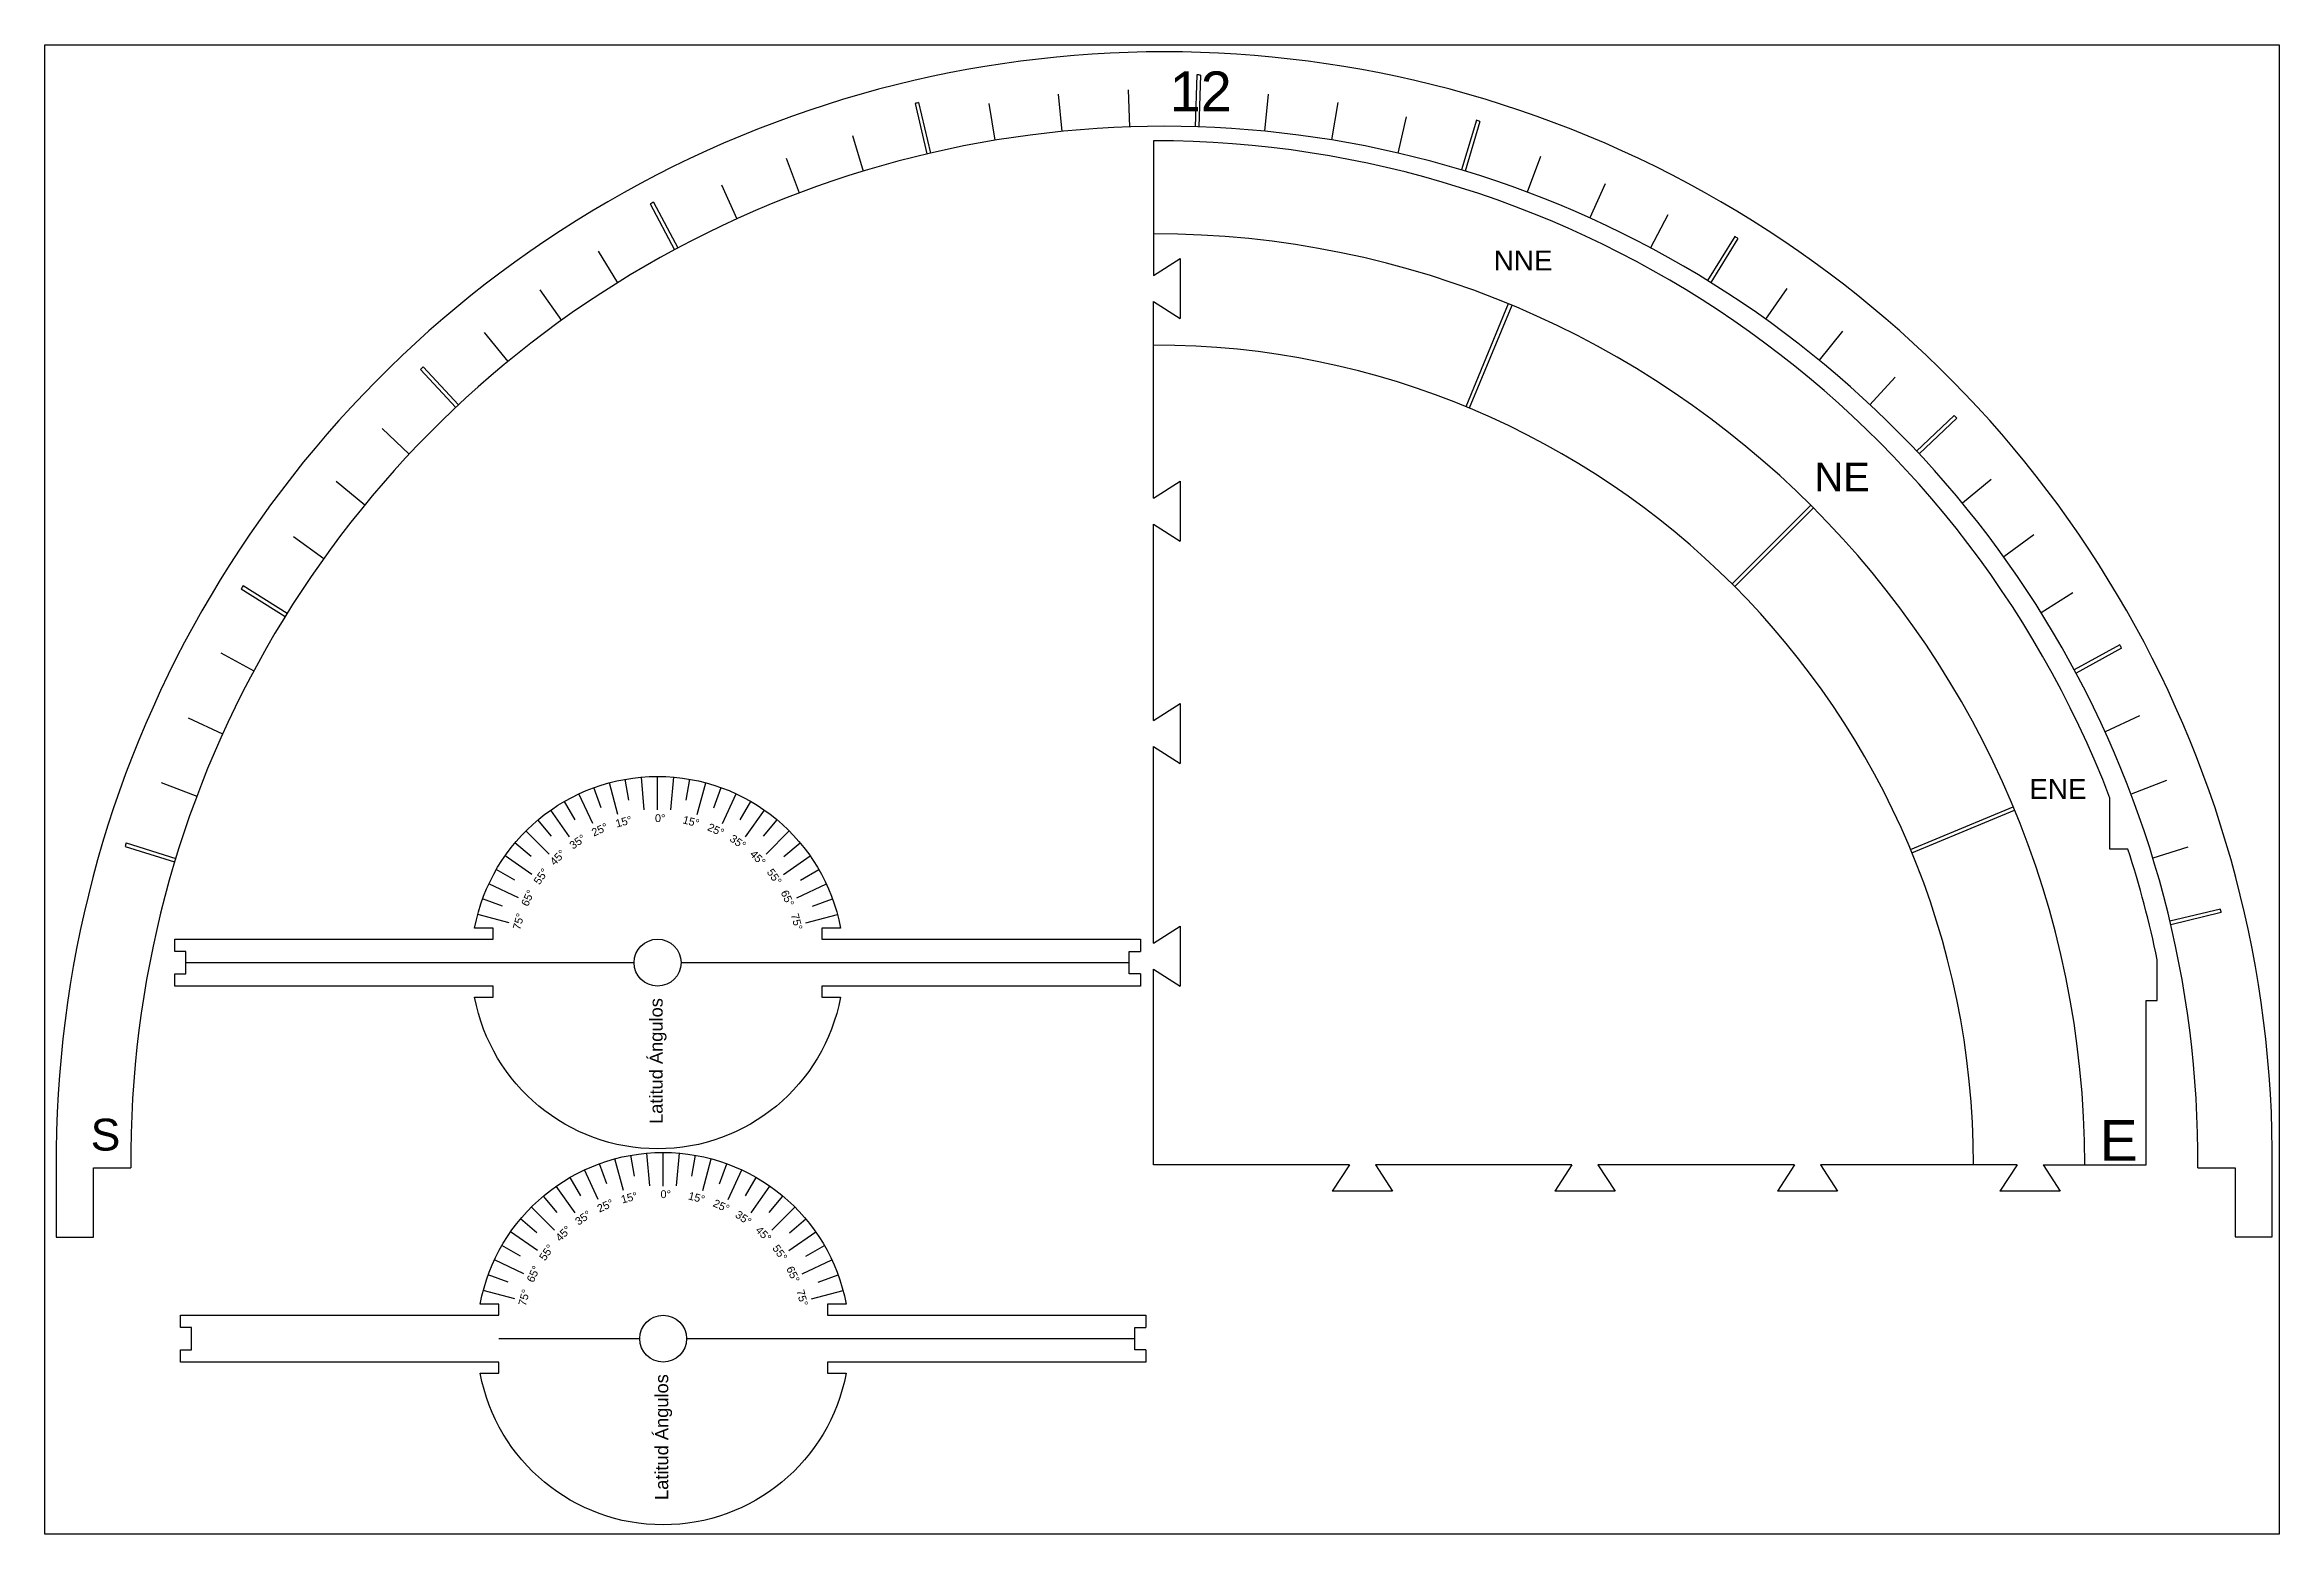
# Model space of a CAD drawing. Header units: millimetres. Extents: x 2872.2 to 2875.63, y 1653.06 to 1656.55.
# Drawn here: x 2872.201 to 2872.801, y 1654.541 to 1654.941 of the extents above; entities that cross this region are included whole.
import ezdxf

# ---------------------------------------------------------------- set-up
doc = ezdxf.new("R2010")
doc.units = ezdxf.units.MM
doc.header["$LTSCALE"] = 0.001
doc.styles.get("Standard").update_dxf_attribs({"font": 'arial.ttf'})

msp = doc.modelspace()

# ---------------------------------------------------------------- linework, layer by layer
at = {"color": 1}
for p, q in [((2872.20447, 1654.63977), (2872.20447, 1654.62122)), ((2872.21447, 1654.62122), (2872.21447, 1654.63984)), ((2872.21447, 1654.63984), (2872.22447, 1654.63984)), ((2872.77947, 1654.63984), (2872.78947, 1654.63984)), ((2872.78947, 1654.63984), (2872.78947, 1654.6213)), ((2872.79947, 1654.6213), (2872.79947, 1654.6399)), ((2872.20447, 1654.62122), (2872.21447, 1654.62122)), ((2872.78947, 1654.6213), (2872.79947, 1654.6213))]:
    msp.add_line(p, q, dxfattribs=at)
msp.add_lwpolyline([(2872.20135, 1654.54145), (2872.20135, 1654.94145), (2872.80135, 1654.94145), (2872.80135, 1654.54145), (2872.20135, 1654.54145)])
at = {"color": 5}
for points in [[(2872.5107, 1654.93333), (2872.51026, 1654.9194)], [(2872.5117, 1654.9333), (2872.51126, 1654.91937)], [(2872.4735, 1654.92813), (2872.47448, 1654.91816)], [(2872.49226, 1654.92937), (2872.4926, 1654.91937)], [(2872.52984, 1654.92818), (2872.52888, 1654.91822)], [(2872.43503, 1654.92567), (2872.43819, 1654.9121)], [(2872.43601, 1654.9259), (2872.43916, 1654.91233)], [(2872.45485, 1654.92565), (2872.45648, 1654.91578)], [(2872.54853, 1654.92595), (2872.54689, 1654.91587)], [(2872.56694, 1654.9221), (2872.5647, 1654.91235)], [(2872.58576, 1654.92115), (2872.58176, 1654.90781)], [(2872.58672, 1654.92086), (2872.58272, 1654.90752)], [(2872.41825, 1654.91708), (2872.42114, 1654.9075)], [(2872.40044, 1654.91102), (2872.40395, 1654.90164)], [(2872.60301, 1654.91142), (2872.59944, 1654.90185)], [(2872.38307, 1654.9038), (2872.38718, 1654.89468)], [(2872.62032, 1654.90405), (2872.61623, 1654.89492)], [(2872.36393, 1654.8987), (2872.37046, 1654.88639)], [(2872.36481, 1654.89917), (2872.37135, 1654.88686)], [(2872.6372, 1654.89575), (2872.63252, 1654.8869)], [(2872.34993, 1654.88605), (2872.35519, 1654.87754)], [(2872.65512, 1654.88997), (2872.64783, 1654.8781)], [(2872.65597, 1654.88944), (2872.64868, 1654.87758)], [(2872.3343, 1654.87559), (2872.3401, 1654.86743)], [(2872.66914, 1654.87594), (2872.66336, 1654.86777)], [(2872.59432, 1654.87183), (2872.58289, 1654.84422)], [(2872.59525, 1654.87145), (2872.58381, 1654.84384)], [(2872.31939, 1654.86413), (2872.32571, 1654.85637)], [(2872.68408, 1654.86451), (2872.67778, 1654.85673)], [(2872.30223, 1654.85425), (2872.31171, 1654.84404)], [(2872.30296, 1654.85494), (2872.31244, 1654.84473)], [(2872.69823, 1654.85213), (2872.69144, 1654.84478)], [(2872.29198, 1654.83841), (2872.29925, 1654.83154)], [(2872.71405, 1654.84192), (2872.70394, 1654.83232)], [(2872.71473, 1654.84119), (2872.70463, 1654.8316)], [(2872.27959, 1654.82427), (2872.2873, 1654.81788)], [(2872.72396, 1654.82473), (2872.71627, 1654.81833)], [(2872.65441, 1654.79667), (2872.67554, 1654.8178)], [(2872.65512, 1654.79596), (2872.67624, 1654.81709)], [(2872.26816, 1654.80935), (2872.27626, 1654.80347)], [(2872.73543, 1654.80983), (2872.72734, 1654.80394)], [(2872.25414, 1654.79538), (2872.26592, 1654.78795)], [(2872.25467, 1654.79623), (2872.26646, 1654.7888)], [(2872.74589, 1654.79422), (2872.73744, 1654.78887)], [(2872.24868, 1654.77813), (2872.25749, 1654.77333)], [(2872.75852, 1654.78028), (2872.74629, 1654.77361)], [(2872.759, 1654.7794), (2872.74677, 1654.77273)], [(2872.23985, 1654.76066), (2872.24912, 1654.75639)], [(2872.76384, 1654.7612), (2872.75458, 1654.75691)], [(2872.23266, 1654.74329), (2872.24219, 1654.73963)], [(2872.34849, 1654.73233), (2872.34478, 1654.74028)], [(2872.35077, 1654.73657), (2872.34881, 1654.74195)], [(2872.35524, 1654.73478), (2872.35297, 1654.74326)], [(2872.35822, 1654.73857), (2872.35723, 1654.74421)], [(2872.36232, 1654.73603), (2872.36155, 1654.74477)], [(2872.36591, 1654.73596), (2872.36591, 1654.74496)], [(2872.3695, 1654.73603), (2872.37027, 1654.74477)], [(2872.3736, 1654.73857), (2872.37459, 1654.74421)], [(2872.37658, 1654.73478), (2872.37885, 1654.74326)], [(2872.38105, 1654.73657), (2872.38301, 1654.74195)], [(2872.38333, 1654.73233), (2872.38704, 1654.74028)], [(2872.77106, 1654.74385), (2872.76154, 1654.74017)], [(2872.34227, 1654.72873), (2872.33723, 1654.73592)], [(2872.34377, 1654.73331), (2872.34091, 1654.73827)], [(2872.38805, 1654.73331), (2872.39091, 1654.73827)], [(2872.38956, 1654.72873), (2872.39459, 1654.73592)], [(2872.70229, 1654.72537), (2872.72989, 1654.7368)], [(2872.70267, 1654.72444), (2872.73028, 1654.73588)], [(2872.33676, 1654.72411), (2872.33056, 1654.73032)], [(2872.33745, 1654.72888), (2872.33377, 1654.73327)], [(2872.39437, 1654.72888), (2872.39805, 1654.73327)], [(2872.39506, 1654.72411), (2872.40127, 1654.73032)], [(2872.22293, 1654.72614), (2872.23623, 1654.72201)], [(2872.22322, 1654.7271), (2872.23653, 1654.72296)], [(2872.33214, 1654.71861), (2872.32495, 1654.72364)], [(2872.33199, 1654.72343), (2872.32761, 1654.7271)], [(2872.39968, 1654.71861), (2872.40687, 1654.72364)], [(2872.39983, 1654.72343), (2872.40421, 1654.7271)], [(2872.77678, 1654.72598), (2872.76739, 1654.72303)], [(2872.32855, 1654.71239), (2872.3206, 1654.7161)], [(2872.32757, 1654.7171), (2872.32261, 1654.71996)], [(2872.40327, 1654.71239), (2872.41123, 1654.7161)], [(2872.40426, 1654.7171), (2872.40921, 1654.71996)], [(2872.3243, 1654.71011), (2872.31893, 1654.71207)], [(2872.40752, 1654.71011), (2872.4129, 1654.71207)], [(2872.32609, 1654.70563), (2872.31761, 1654.70791)], [(2872.40573, 1654.70563), (2872.41421, 1654.70791)], [(2872.78552, 1654.70935), (2872.77198, 1654.70606)], [(2872.78575, 1654.70838), (2872.77222, 1654.70509)], [(2872.23928, 1654.69496), (2872.35961, 1654.69496)], [(2872.37221, 1654.69496), (2872.49255, 1654.69496)], [(2872.34998, 1654.63135), (2872.34627, 1654.6393)], [(2872.35226, 1654.63559), (2872.3503, 1654.64097)], [(2872.35673, 1654.6338), (2872.35446, 1654.64228)], [(2872.35971, 1654.63759), (2872.35872, 1654.64323)], [(2872.36381, 1654.63505), (2872.36304, 1654.6438)], [(2872.3674, 1654.63498), (2872.3674, 1654.64399)], [(2872.371, 1654.63505), (2872.37176, 1654.6438)], [(2872.37509, 1654.63759), (2872.37609, 1654.64323)], [(2872.37807, 1654.6338), (2872.38034, 1654.64228)], [(2872.38255, 1654.63559), (2872.3845, 1654.64097)], [(2872.38482, 1654.63135), (2872.38853, 1654.6393)], [(2872.33894, 1654.6279), (2872.33526, 1654.63229)], [(2872.34376, 1654.62775), (2872.33872, 1654.63494)], [(2872.34526, 1654.63233), (2872.3424, 1654.63729)], [(2872.38954, 1654.63233), (2872.3924, 1654.63729)], [(2872.39105, 1654.62775), (2872.39608, 1654.63494)], [(2872.39586, 1654.6279), (2872.39954, 1654.63229)], [(2872.33349, 1654.62245), (2872.3291, 1654.62613)], [(2872.33825, 1654.62313), (2872.33205, 1654.62934)], [(2872.39655, 1654.62313), (2872.40276, 1654.62934)], [(2872.40132, 1654.62245), (2872.4057, 1654.62613)], [(2872.33364, 1654.61763), (2872.32645, 1654.62266)], [(2872.40117, 1654.61763), (2872.40836, 1654.62266)], [(2872.33004, 1654.61141), (2872.32209, 1654.61512)], [(2872.32906, 1654.61612), (2872.3241, 1654.61899)], [(2872.40476, 1654.61141), (2872.41272, 1654.61512)], [(2872.40575, 1654.61612), (2872.4107, 1654.61899)], [(2872.3258, 1654.60913), (2872.32042, 1654.61109)], [(2872.40901, 1654.60913), (2872.41439, 1654.61109)], [(2872.32758, 1654.60466), (2872.31911, 1654.60693)], [(2872.40722, 1654.60466), (2872.4157, 1654.60693)], [(2872.32328, 1654.59399), (2872.3611, 1654.59399)], [(2872.3737, 1654.59399), (2872.49404, 1654.59399)]]:
    msp.add_lwpolyline(points, dxfattribs=at)
at = {"color": 1}
for points in [[(2872.49911, 1654.91567), (2872.49911, 1654.87948)], [(2872.49911, 1654.87948), (2872.50619, 1654.88405)], [(2872.50619, 1654.88405), (2872.50619, 1654.86791)], [(2872.49911, 1654.81972), (2872.49911, 1654.87248), (2872.50619, 1654.86791)], [(2872.49911, 1654.81972), (2872.50619, 1654.82429)], [(2872.50619, 1654.82429), (2872.50619, 1654.80815)], [(2872.49911, 1654.75996), (2872.49911, 1654.81272), (2872.50619, 1654.80815)], [(2872.49911, 1654.75996), (2872.50619, 1654.76453)], [(2872.50619, 1654.76453), (2872.50619, 1654.74839)], [(2872.49911, 1654.7002), (2872.49911, 1654.75296), (2872.50619, 1654.74839)], [(2872.49911, 1654.7002), (2872.50619, 1654.70477)], [(2872.50619, 1654.70477), (2872.50619, 1654.68863)], [(2872.23628, 1654.69196), (2872.23928, 1654.69196), (2872.23928, 1654.69796), (2872.23628, 1654.69796)], [(2872.49555, 1654.69196), (2872.49255, 1654.69196), (2872.49255, 1654.69796), (2872.49555, 1654.69796)], [(2872.55165, 1654.64067), (2872.49911, 1654.64067), (2872.49911, 1654.6932), (2872.50619, 1654.68863)], [(2872.55165, 1654.64067), (2872.54708, 1654.6336)], [(2872.61141, 1654.64067), (2872.55865, 1654.64067), (2872.56322, 1654.6336)], [(2872.61141, 1654.64067), (2872.60684, 1654.6336)], [(2872.67117, 1654.64067), (2872.61841, 1654.64067), (2872.62298, 1654.6336)], [(2872.67117, 1654.64067), (2872.6666, 1654.6336)], [(2872.73092, 1654.64067), (2872.67817, 1654.64067), (2872.68274, 1654.6336)], [(2872.73092, 1654.64067), (2872.72635, 1654.6336)], [(2872.73792, 1654.64067), (2872.7425, 1654.6336)], [(2872.73792, 1654.64067), (2872.76556, 1654.64067)], [(2872.56322, 1654.6336), (2872.54708, 1654.6336)], [(2872.62298, 1654.6336), (2872.60684, 1654.6336)], [(2872.68274, 1654.6336), (2872.6666, 1654.6336)], [(2872.7425, 1654.6336), (2872.72635, 1654.6336)], [(2872.23777, 1654.59099), (2872.24077, 1654.59099), (2872.24077, 1654.59699), (2872.23777, 1654.59699)], [(2872.49704, 1654.59099), (2872.49404, 1654.59099), (2872.49404, 1654.59699), (2872.49704, 1654.59699)]]:
    msp.add_lwpolyline(points, dxfattribs=at)
for points in [[(2872.76556, 1654.64067), (2872.76556, 1654.68482), (2872.76856, 1654.68482), (2872.76856, 1654.69567, 0.028002), (2872.76072, 1654.72543), (2872.75588, 1654.72543), (2872.75588, 1654.73915, 0.310584), (2872.49911, 1654.91567, 0.310584)], [(2872.23628, 1654.69796), (2872.23628, 1654.70126), (2872.32178, 1654.70126), (2872.32178, 1654.70426), (2872.31678, 1654.70426, -0.828457), (2872.41504, 1654.70426), (2872.41004, 1654.70426), (2872.41004, 1654.70126), (2872.49555, 1654.70126), (2872.49555, 1654.69796)], [(2872.49555, 1654.69196), (2872.49555, 1654.68866), (2872.41004, 1654.68866), (2872.41004, 1654.68566), (2872.41504, 1654.68566, -0.828457), (2872.31678, 1654.68566), (2872.32178, 1654.68566), (2872.32178, 1654.68866), (2872.23628, 1654.68866), (2872.23628, 1654.69196)], [(2872.23777, 1654.59699), (2872.23777, 1654.60029), (2872.32328, 1654.60029), (2872.32328, 1654.60329), (2872.31828, 1654.60329, -0.828457), (2872.41653, 1654.60329), (2872.41153, 1654.60329), (2872.41153, 1654.60029), (2872.49704, 1654.60029), (2872.49704, 1654.59699)], [(2872.49704, 1654.59099), (2872.49704, 1654.58769), (2872.41153, 1654.58769), (2872.41153, 1654.58469), (2872.41653, 1654.58469, -0.828457), (2872.31828, 1654.58469), (2872.32328, 1654.58469), (2872.32328, 1654.58769), (2872.23777, 1654.58769), (2872.23777, 1654.59099)]]:
    msp.add_lwpolyline(points, format="xyb", dxfattribs=at)
for centre in [(2872.36591, 1654.69496), (2872.3674, 1654.59399)]:
    msp.add_circle(centre, 0.0063, dxfattribs=at)
for radius, start, end in [(0.29751, 359.56589, 180.43411), (0.27751, 359.55025, 180.44975)]:
    msp.add_arc((2872.50197, 1654.64202), radius, start, end, dxfattribs=at)
at = {"color": 5}
for centre, radius, start, end in [((2872.50197, 1654.64202), 0.29144, 88.08597, 88.28257), ((2872.50197, 1654.64202), 0.29144, 103.08086, 103.27746), ((2872.50197, 1654.64202), 0.29144, 73.09355, 73.29015), ((2872.50197, 1654.64202), 0.29144, 118.07408, 118.27068), ((2872.49911, 1654.64067), 0.25, 0, 90), ((2872.50197, 1654.64202), 0.29144, 58.10037, 58.29697), ((2872.49911, 1654.64067), 0.22012, 360, 90), ((2872.50197, 1654.64202), 0.29144, 133.06594, 133.26255), ((2872.50197, 1654.64202), 0.29144, 43.1093, 43.3059), ((2872.50197, 1654.64202), 0.29144, 148.05383, 148.25043), ((2872.50197, 1654.64202), 0.29144, 28.12331, 28.31992), ((2872.50197, 1654.64202), 0.29144, 163.0262, 163.22281), ((2872.50197, 1654.64202), 0.29144, 13.16147, 13.35808)]:
    msp.add_arc(centre, radius, start, end, dxfattribs=at)

# ---------------------------------------------------------------- texts
for s, height, p in [('12', 0.010705, (2872.50343, 1654.92356)), ('NNE', 0.005353, (2872.59042, 1654.88082)), ('NE', 0.007647, (2872.67654, 1654.82156)), ('ENE', 0.005353, (2872.73422, 1654.7389)), ('0°', 0.002105, (2872.3652, 1654.73271)), ('S', 0.00856, (2872.21369, 1654.6445)), ('E', 0.01092, (2872.75316, 1654.64177)), ('0°', 0.002105, (2872.36669, 1654.63173))]:
    msp.add_text(s, height=height, dxfattribs=at).set_placement(p)
for s, height, rotation, p in [('15°', 0.002105, 15, (2872.35493, 1654.73123)), ('15°', 0.002105, 345, (2872.37248, 1654.73242)), ('35°', 0.002105, 35, (2872.34319, 1654.72529)), ('25°', 0.002105, 25, (2872.3488, 1654.72878)), ('25°', 0.002105, 335, (2872.37909, 1654.73061)), ('35°', 0.002105, 325, (2872.38505, 1654.7278)), ('45°', 0.002105, 45, (2872.33826, 1654.72088)), ('45°', 0.002105, 315, (2872.39052, 1654.72392)), ('55°', 0.002105, 55, (2872.33418, 1654.71569)), ('55°', 0.002105, 305, (2872.39513, 1654.71927)), ('65°', 0.002105, 65, (2872.33107, 1654.70987)), ('65°', 0.002105, 295, (2872.39891, 1654.71382)), ('75°', 0.002105, 75, (2872.32901, 1654.70359)), ('75°', 0.002105, 285, (2872.40168, 1654.70783)), ('Latitud Ángulos', 0.0035089, 90, (2872.36727, 1654.65164)), ('15°', 0.002105, 15, (2872.35642, 1654.63026)), ('15°', 0.002105, 345, (2872.37397, 1654.63144)), ('35°', 0.002105, 35, (2872.34468, 1654.62431)), ('25°', 0.002105, 25, (2872.35029, 1654.6278)), ('25°', 0.002105, 335, (2872.38058, 1654.62963)), ('35°', 0.002105, 325, (2872.38654, 1654.62682)), ('45°', 0.002105, 45, (2872.33976, 1654.61991)), ('45°', 0.002105, 315, (2872.39202, 1654.62294)), ('55°', 0.002105, 55, (2872.33568, 1654.61471)), ('55°', 0.002105, 305, (2872.39662, 1654.61829)), ('65°', 0.002105, 65, (2872.33256, 1654.60889)), ('65°', 0.002105, 295, (2872.4004, 1654.61284)), ('75°', 0.002105, 75, (2872.3305, 1654.60261)), ('75°', 0.002105, 285, (2872.40317, 1654.60685)), ('Latitud Ángulos', 0.0035089, 90, (2872.36876, 1654.55066))]:
    msp.add_text(s, height=height, rotation=rotation, dxfattribs=at).set_placement(p)

doc.saveas('drawing.dxf')
